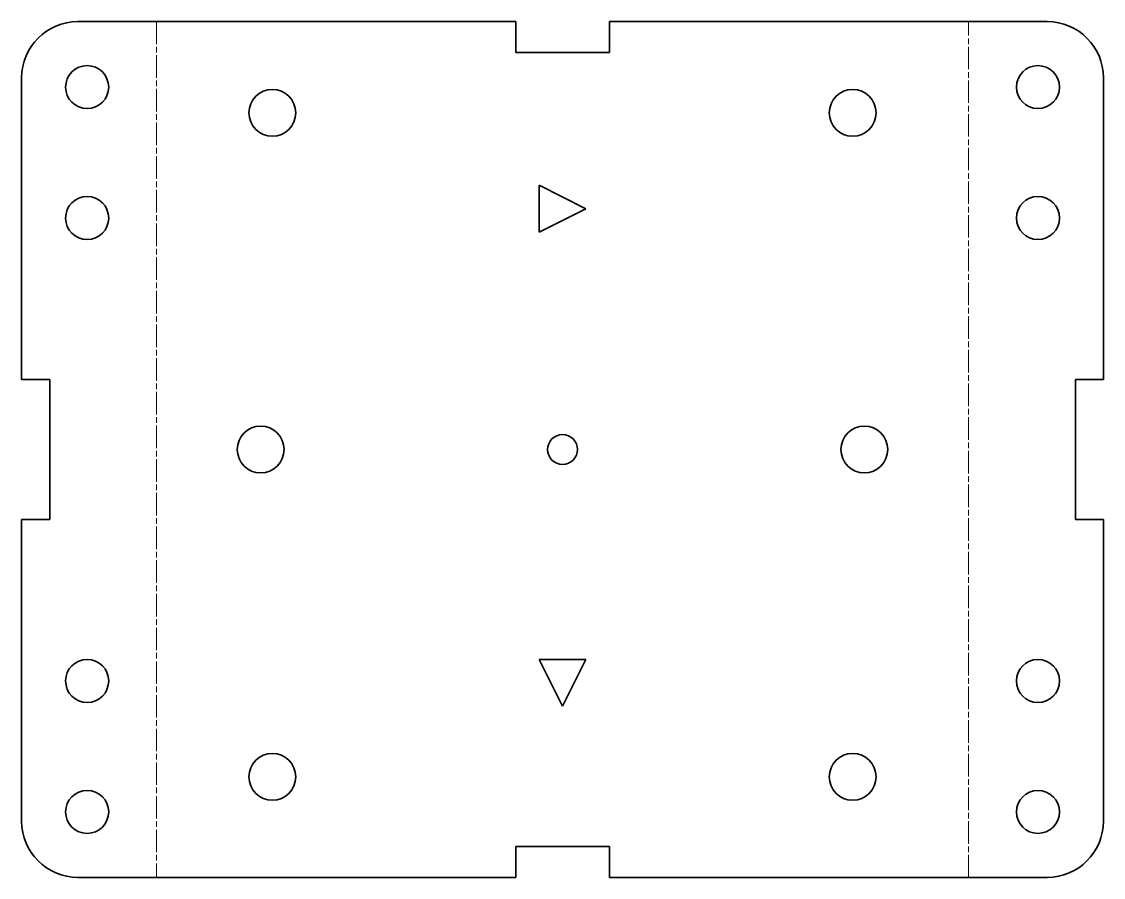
# Model space of a CAD drawing. Header units: inches. Extents: x 0 to 116, y 0 to 92.
import ezdxf

# ---------------------------------------------------------------- set-up
doc = ezdxf.new("R2010")
doc.units = ezdxf.units.IN
doc.header["$MEASUREMENT"] = 0
doc.linetypes.add('Chain', pattern=[13.68, 9.12, -1.14, 2.28, -1.14])
doc.layers.add('SIMUMAK Bend Centerline (ISO)', color=7, linetype='Chain', lineweight=9)
doc.layers.add('SIMUMAK Visible (ISO)', color=7, linetype='Continuous', lineweight=35)

# ---------------------------------------------------------------- blocks, each defined once
blk = doc.blocks.new('PC-SMT-05-SPGOMAS01_Sheet_2_PC-SMT-05-SPGOMAS01 (desplegada)')
at = {"layer": 'SIMUMAK Bend Centerline (ISO)', "ltscale": 0.263158}
for p, q in [((-43.39, 45.75), (-43.39, -45.75)), ((43.39, -45.75), (43.39, 45.75))]:
    blk.add_line(p, q, dxfattribs=at)
at = {"layer": 'SIMUMAK Visible (ISO)'}
for p, q in [((-51.79, 45.75), (-5, 45.75)), ((-5, 42.45), (-5, 45.75)), ((5, 45.75), (5, 42.45)), ((5, 45.75), (51.79, 45.75)), ((5, 42.45), (-5, 42.45)), ((-57.79, 39.75), (-57.79, 7.5)), ((57.79, 7.5), (57.79, 39.75)), ((-2.5, 23.25), (-2.5, 28.25)), ((-2.5, 28.25), (2.5, 25.75)), ((2.5, 25.75), (-2.5, 23.25)), ((-57.79, 7.5), (-54.79, 7.5)), ((-54.79, 7.5), (-54.79, -7.5)), ((54.79, 7.5), (57.79, 7.5)), ((54.79, -7.5), (54.79, 7.5)), ((-54.79, -7.5), (-57.79, -7.5)), ((-57.79, -7.5), (-57.79, -39.75)), ((57.79, -7.5), (54.79, -7.5)), ((57.79, -39.75), (57.79, -7.5)), ((-2.5, -22.45), (2.5, -22.45)), ((0, -27.45), (-2.5, -22.45)), ((2.5, -22.45), (0, -27.45)), ((-5, -42.45), (5, -42.45)), ((-5, -45.75), (-5, -42.45)), ((5, -42.45), (5, -45.75)), ((-5, -45.75), (-51.79, -45.75)), ((5, -45.75), (51.79, -45.75))]:
    blk.add_line(p, q, dxfattribs=at)
for centre, radius in [((-50.79, 38.75), 2.3), ((50.79, 38.75), 2.3), ((-31, 36), 2.5), ((31, 36), 2.5), ((-50.79, 24.75), 2.3), ((50.79, 24.75), 2.3), ((-32.25, 0), 2.5), ((32.25, 0), 2.5), ((0, 0), 1.6), ((-50.79, -24.75), 2.3), ((50.79, -24.75), 2.3), ((-31, -35), 2.5), ((31, -35), 2.5), ((-50.79, -38.75), 2.3), ((50.79, -38.75), 2.3)]:
    blk.add_circle(centre, radius, dxfattribs=at)
at = {"layer": 'SIMUMAK Visible (ISO)', "extrusion": (0, 0, -1)}
for centre, start, end in [((51.79, 39.75), 0, 90), ((-51.79, 39.75), 90, 180), ((51.79, -39.75), 270, 0), ((-51.79, -39.75), 180, 270)]:
    blk.add_arc(centre, 6, start, end, dxfattribs=at)

msp = doc.modelspace()

# ---------------------------------------------------------------- block references
msp.add_blockref('PC-SMT-05-SPGOMAS01_Sheet_2_PC-SMT-05-SPGOMAS01 (desplegada)', (57.79, 45.75))

doc.saveas('drawing.dxf')
